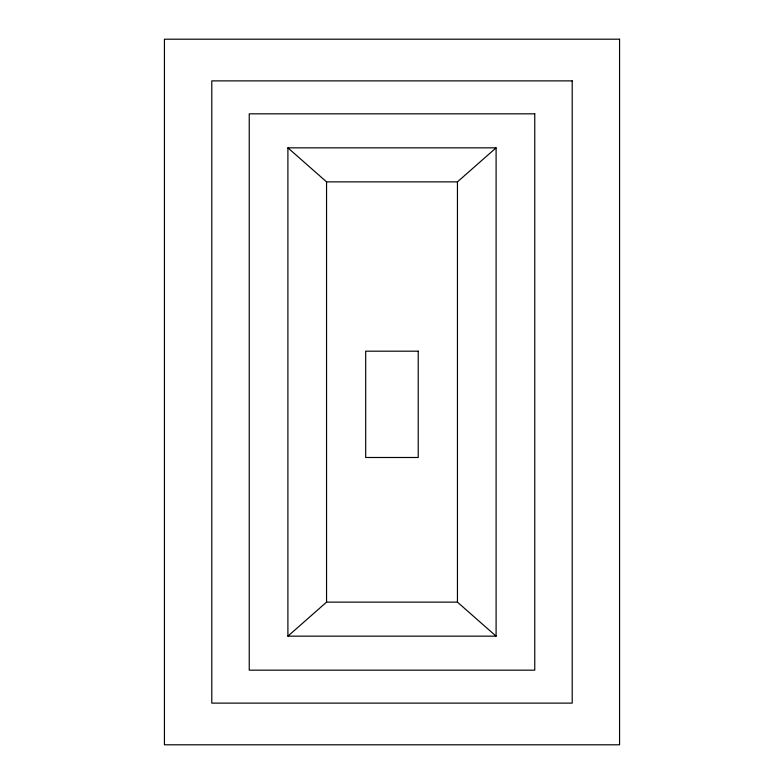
<?xml version="1.0" encoding="UTF-8"?>
<svg xmlns="http://www.w3.org/2000/svg" width="784" height="784" viewBox="0 0 784 784"><rect width="100%" height="100%" fill="white"/><g stroke="black" fill="none" stroke-linecap="round" stroke-linejoin="round"><path stroke-width="1.18" d="M287.904 147.843L326.556 181.868L457.444 181.868L496.096 147.843L496.096 636.157L287.904 636.157L287.904 147.843L496.096 147.843M287.904 636.157L326.556 602.132L457.444 602.132L496.096 636.157M457.444 181.868L457.444 602.132M326.556 181.868L326.556 602.132M619.566 39.2L164.434 39.2L164.434 744.8L619.566 744.8L619.566 39.2M572.202 80.879L211.798 80.879L211.798 703.121L572.202 703.121L572.202 80.879M534.757 113.827L249.243 113.827L249.243 670.173L534.757 670.173L534.757 113.827M418.225 351.183L365.687 351.183L365.687 457.493L418.225 457.493L418.225 351.183"/></g></svg>
